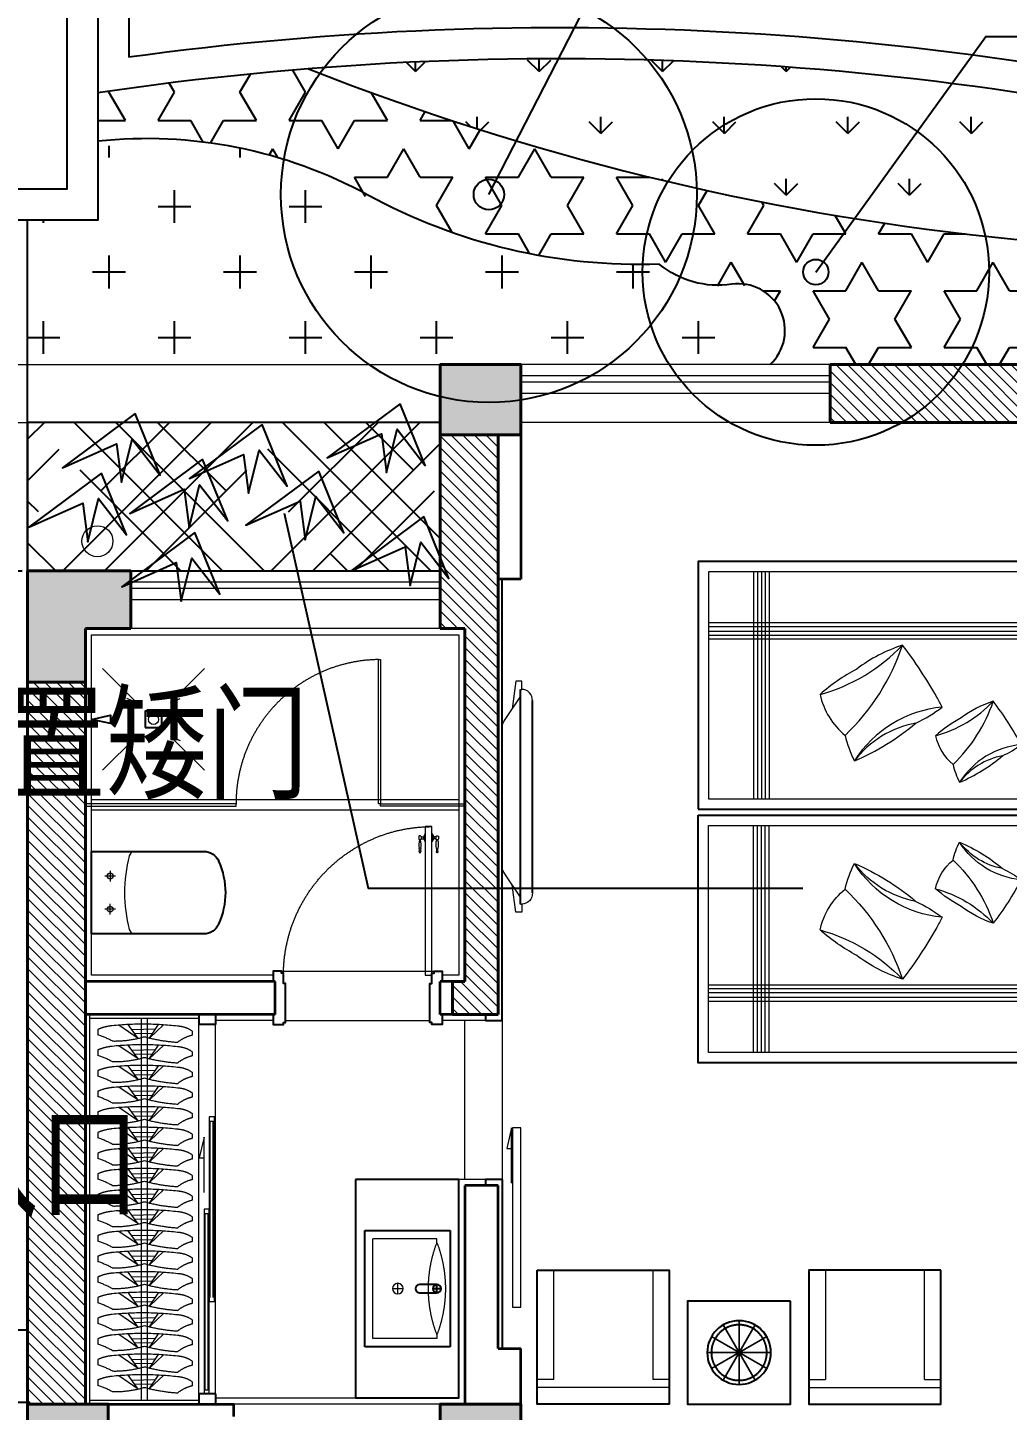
# Model space of a CAD drawing. Extents: x 141531 to 670160, y -200720 to 55914.
# Drawn here: x 506098 to 510847, y -169031 to -162328 of the extents above; entities that cross this region are included whole.
import ezdxf

# ---------------------------------------------------------------- set-up
doc = ezdxf.new("R2010")
doc.units = 0
doc.header["$LTSCALE"] = 1000
doc.header["$MEASUREMENT"] = 0
doc.linetypes.add('ACAD_ISO03W100', pattern=[30, 12, -18])
doc.linetypes.add('building$0$c2$0$HIDDEN', pattern=[0.375, 0.25, -0.125])
for name, color, linetype, lineweight in [('01.0墙体线', 7, 'CONTINUOUS', 40), ('01.1新加墙体线', 1, 'CONTINUOUS', 35), ('01.2墙体填充', 251, 'CONTINUOUS', 5), ('02.1家具粗', 4, 'CONTINUOUS', 25), ('02.3家具细', 9, 'CONTINUOUS', 5), ('03.1电器粗', 4, 'CONTINUOUS', 13), ('04.2物件细', 9, 'CONTINUOUS', 5), ('07.2地面细', 8, 'ACAD_ISO03W100', 5), ('08.1窗外线', 2, 'CONTINUOUS', 18), ('08.2窗内线', 3, 'CONTINUOUS', 5), ('09.0门用线', 5, 'CONTINUOUS', 15), ('13.1柱填充', 8, 'CONTINUOUS', 0), ('16.0分割线', 6, 'ACAD_ISO03W100', 13)]:
    doc.layers.add(name, color=color, linetype=linetype, lineweight=lineweight)
for name, color, linetype in [('乔木标注', 10, 'CONTINUOUS'), ('乔木配置', 3, 'CONTINUOUS'), ('填充', 3, 'CONTINUOUS'), ('文字22', 3, 'CONTINUOUS'), ('植物', 3, 'CONTINUOUS'), ('灌木', 86, 'CONTINUOUS'), ('灌木填充', 56, 'CONTINUOUS'), ('设计', 4, 'CONTINUOUS')]:
    doc.layers.add(name, color=color, linetype=linetype)
doc.styles.add('DIM_FONT', font='txt', dxfattribs={"width": 0.8})
doc.linetypes.add('ZIGZAG', pattern='A,0.0001,-0.2,[131,ltypeshp.shx,S=0.2,R=0,X=-0.2,Y=0],-0.4,[131,ltypeshp.shx,S=0.2,R=180,X=0.2,Y=0],-0.2', length=0.8001)

# ---------------------------------------------------------------- blocks, each defined once
blk = doc.blocks.new('A$C640D6079')
at = {"layer": '02.1家具粗'}
blk.add_line((-924.6057961490005, -429.4674916242075), (275.3942038512323, -429.4674916240911), dxfattribs=at)
blk.add_lwpolyline([(-924.6057961490005, 1620.53250837556), (-924.6057961490005, -529.4674916242075), (275.3942038512323, -529.4674916242075), (275.3942038512323, 1620.53250837556)], close=True, dxfattribs=at)
at = {"layer": '02.3家具细', "linetype": 'ACAD_ISO03W100'}
for p, q in [((225.3942038512323, 1570.53250837556), (-874.6057961490005, 1570.53250837556)), ((-874.6057961490005, 1570.53250837556), (-874.6057961490005, -429.4674916242075)), ((225.3942038512323, -429.4674916242075), (225.3942038512323, 1570.53250837556))]:
    blk.add_line(p, q, dxfattribs=at)
at = {"layer": '02.3家具细'}
for p, q in [((-101.3242600198137, -429.4674916242075), (-101.3242600200465, 1570.532508375676)), ((-82.48253685282543, -429.4674916242075), (-82.48253685282543, 1570.532508375676)), ((-63.64098943164572, -429.4674916242075), (-63.64098943164572, 1570.532508375676)), ((-41.03109737718478, -429.4674916242075), (-41.03109737718478, 1570.532508375676)), ((-21.8333129179664, -429.4674916242075), (-21.8333129179664, 1570.532508375676)), ((225.3942038511159, 1351.603208683053), (-874.6057961490005, 1351.603208683053)), ((225.3942038511159, 1332.761485515948), (-874.6057961490005, 1332.761485515832)), ((225.3942038511159, 1313.919938094885), (-874.6057961490005, 1313.919938094768)), ((225.3942038511159, 1295.078214927664), (-874.6057961490005, 1295.078214927547)), ((225.3942038511159, 1276.2366675066), (-874.6057961490005, 1276.236667506484)), ((225.3942038512323, -136.1633224782126), (-874.6057961490005, -136.1633224780962)), ((225.3942038512323, -155.0050456454337), (-874.6057961490005, -155.0050456453173)), ((225.3942038512323, -173.8465930662642), (-874.6057961490005, -173.8465930663806)), ((225.3942038512323, -196.4564851210744), (-874.6057961490005, -196.4564851210744)), ((225.3942038512323, -215.6542695801763), (-874.6057961490005, -215.6542695801763))]:
    blk.add_line(p, q, dxfattribs=at)
for centre, radius, start, end in [((-291.2731249034405, 680.3060955028923), 357.5412638158377, 102.4781891048121, 140.4625378286641), ((470.2059172359295, 1259.419522573793), 869.7011065324164, 195.3360113015705, 226.4192719498932), ((-1113.5000505473, 380.5134452698694), 987.9482404763768, 28.49711409587284, 41.05656811473768), ((-441.8463166584261, 374.4075769084448), 547.9890230446334, 103.2034268706423, 117.0362291246756), ((214.5539286764106, 1652.9814775431), 1079.80361287772, 223.6305737237737, 251.428796513346), ((381.1133498013951, 1318.98780323597), 1165.187428752571, 203.0641636428943, 220.3208601744976), ((-986.7039243169129, 474.4535676530504), 487.9216160464532, 10.69864615062355, 52.68637765976446), ((-993.220742496429, 384.540200300602), 565.5374270383084, 5.339118303915758, 57.68949065662905), ((-876.6671340416651, 381.4894658077683), 787.3704550455742, 18.35265568014655, 36.6851188665579), ((-1459.338598564616, 2378.95305305798), 2197.681049765221, 299.3793024067348, 307.2418249559493), ((156.5921883638948, 878.2554035336652), 734.038826198371, 205.2590095260641, 216.935143754358), ((-514.7837494958658, 225.4305697777017), 250.2788846710864, 102.4781891048121, 140.4625378286641), ((-1090.342597446637, 15.57571461456246), 691.5637683334637, 28.49711409587284, 41.05656811473768), ((18.25158000178635, 630.8099687272625), 608.7907745726914, 195.3360113015705, 226.4192719498932), ((-1459.338598567061, 2378.953053061006), 2197.681049768976, 297.9248169168101, 299.3793024067348), ((-620.1849837242626, 11.30160676149535), 383.5923161312434, 103.2034268706423, 117.0362291246756), ((-1006.147081810748, 18.39444313602871), 395.8761989268158, 5.339118303915758, 57.68949065662905), ((-1001.585309085203, 81.33380028276588), 341.5451312325172, 10.69864615062355, 52.68637765976446), ((-44.11321720224805, 672.5077651907632), 815.6312001267997, 203.0641636428943, 220.3208601744976), ((-160.7048119897954, 906.3033372057544), 755.8625290144039, 223.6305737237737, 251.428796513346), ((-924.5595558925997, 16.25892899101018), 551.1593185319019, 18.35265568014655, 36.6851188665579), ((-201.2780302087776, 363.9950853992195), 513.8271783388597, 205.2590095260641, 216.935143754358), ((-1332.429581058677, 1414.483440066077), 1538.376734835655, 297.9248169168101, 307.2418249559493)]:
    blk.add_arc(centre, radius, start, end, dxfattribs=at)
blk = doc.blocks.new('A$C7C2C08D2')
at = {"layer": '02.1家具粗'}
blk.add_lwpolyline([(-6.799053645110689, 77.80046629390563), (-86.79905364511069, 77.80046629390563), (-86.79905364511069, -2.199533706094371), (-6.799053645110689, -2.199533706094371)], close=True, dxfattribs=at)
at = {"layer": '02.3家具细'}
blk.add_circle((-46.79905364511069, 37.80046629390563), 24.61791663241456, dxfattribs=at)
blk = doc.blocks.new('A$C5AC761AA')
at = {"layer": '02.1家具粗'}
blk.add_lwpolyline([(291.4652144580614, -126.8106609233364), (383.6915382315638, -147.4600446191471), (291.465214457945, -168.1094283149869)], close=True, dxfattribs=at)
at = {"layer": '02.3家具细', "linetype": 'ACAD_ISO03W100'}
for p, q in [((1.490350793697871, -65.25890227501804), (-162.9120240824996, 99.14338241329824)), ((165.8927256694296, -65.25890227501804), (330.2951005456271, 99.14338241329824)), ((1.490350793697871, -65.25890227501804), (-45.64725330017973, -45.90886587895511)), ((165.8927256694296, -65.25890227501804), (213.0303297633072, -45.90886587895511)), ((1.490350793697871, -229.6611869632761), (-162.9120240824996, -394.0634716515924)), ((1.490350793697871, -229.6611869632761), (-45.64725330017973, -249.0112233593391)), ((165.8927256694296, -229.6611869632761), (213.0303297633072, -249.0112233593391)), ((165.8927256694296, -229.6611869632761), (330.2951005456271, -394.0634716515924))]:
    blk.add_line(p, q, dxfattribs=at)
at = {"layer": '02.1家具粗'}
blk.add_blockref('A$C7C2C08D2', (130.4905918766744, -185.2605109130527), dxfattribs=at)
blk = doc.blocks.new('A$C3DA07B82')
at = {"layer": '02.1家具粗'}
for p, q in [((-377.2529642271693, 390.0784697899653), (-377.2529642270529, -153.4719927318802)), ((23.14703576749889, -153.4719927318802), (23.14703576749889, 390.0784697901108)), ((-377.2529642270529, -153.4719927318802), (23.14703576749889, -153.4719927318802))]:
    blk.add_line(p, q, dxfattribs=at)
for centre, start, end in [((-297.2529642271693, 390.0784697900817), 114.0939126352446, 180), ((-56.8529642324429, 390.0784697901981), 0, 65.9060873647554)]:
    blk.add_arc(centre, 80, start, end, dxfattribs=at)
at = {"layer": '02.1家具粗', "extrusion": (0, 0, -1)}
blk.add_ellipse((-177.0529642296024, -272.2255020806624), major_axis=(-1.295786932656731e-13, 768.7535093487824), ratio=0.6817962872354241, start_param=-0.2959418136429675, end_param=0.2959418136421607, dxfattribs=at)
at = {"layer": '02.3家具细'}
for p, q in [((-283.2029642282869, -63.25825583795086), (-231.9029642289388, -63.25825583795086)), ((-257.5529642286128, -37.60825583894621), (-257.5529642286128, -88.9082558369555)), ((-70.9029642312089, -63.25825583795086), (-122.202964230557, -63.25825583795086)), ((-96.55296423088294, -37.60825583894621), (-96.55296423088294, -88.9082558369555))]:
    blk.add_line(p, q, dxfattribs=at)
at = {"layer": '02.3家具细', "extrusion": (0, 0, -1)}
for centre, major_axis, ratio, start_param, end_param in [((-348.7529642272857, 56.54264669067925), (20.15254326329687, 20.15254326329689), 0.9999999999988338, 2.593715660900609, 3.926990816987825), ((-177.052964229777, 751.6917389295995), (-7.383320673972417e-13, 745.75350932352), 0.9727380608943749, 2.893109844773583, 3.390075462406005), ((-5.352964231977239, 56.54264669067925), (20.15254326336661, 20.15254326336661), 0.9999999999961006, 0.7853981633993978, 2.118673319480501), ((-257.5529642286128, -63.25825583795086), (10.07627163166589, 10.07627163166589), 0.9999999999970559, 2.356194490190873, 8.63937979737046), ((-96.55296423088294, -63.25825583795086), (10.07627163166589, 10.07627163166589), 0.9999999999970559, 2.356194490190873, 8.63937979737046)]:
    blk.add_ellipse(centre, major_axis=major_axis, ratio=ratio, start_param=start_param, end_param=end_param, dxfattribs=at)
blk = doc.blocks.new('A$C2F9C1AAB')
at = {"layer": '02.3家具细'}
for p, q in [((-13.21512048551813, 8.846074629604118), (-13.21512048551813, -13.97550789194065)), ((87.13359448802657, -13.97550789194065), (-13.21512048551813, 8.846074629604118)), ((87.13359448802657, -13.97550789194065), (-13.21512048551813, 8.846074629604118)), ((-13.21512048551813, 8.846074629604118), (-13.21512048551813, -13.97550789194065)), ((-181.8531463947147, -13.97550789194065), (87.13359448802657, -13.97550789194065)), ((-181.8531463947147, -13.97550789194065), (87.13359448802657, -13.97550789194065))]:
    blk.add_line(p, q, dxfattribs=at)
blk = doc.blocks.new('A$C07050DDF')
at = {"layer": '09.0门用线'}
blk.add_lwpolyline([(-918.4622897777008, -15.96784300130093), (-48.46228968829382, -15.96784300130093), (-48.46228968829382, 24.03215699869907), (-918.4622897777008, 24.03215699869907)], close=True, dxfattribs=at)
at = {"layer": '02.1家具粗'}
blk.add_blockref('A$C2F9C1AAB', (-135.5958841763204, 43.00766489063972), dxfattribs=at)
blk = doc.blocks.new('A$C1A9F5A17')
at = {"layer": '02.1家具粗', "ltscale": 3}
for p, q in [((-751.4554369039834, 5.892035148222931), (414.3380768210627, 5.892035148222931)), ((-819.0241473589558, -65.70872507947206), (481.9067872761516, -65.70872507948661)), ((-591.8526594169671, -177.9329536250443), (254.7816007022047, -177.9329536250443))]:
    blk.add_line(p, q, dxfattribs=at)
at = {"layer": '03.1电器粗'}
for p, q in [((-819.082512317691, -59.17679306901118), (-868.5586800414603, -59.19453937462822)), ((-868.5586800414603, -59.19453937462822), (-868.4373352128314, -94.31202532681345)), ((-819.0241473589558, -65.70872507947206), (-819.082512317691, -59.17679306901118)), ((-777.6539697912522, -65.6938862621464), (-635.7608492854051, -160.7177118917025)), ((440.5366097084479, -65.6938862621464), (298.6434892026009, -160.7177118917025)), ((481.9067872761516, -65.70872507947206), (481.9651522347704, -59.17679306901118)), ((481.9651522347704, -59.17679306901118), (531.4413199585397, -59.19453937462822)), ((531.4413199585397, -59.19453937462822), (531.3199751299107, -94.31202532681345)), ((-868.4373352128314, -94.31202532681345), (-701.7879471640335, -116.5002937865647)), ((531.3199751299107, -94.31202532681345), (364.6705870812293, -116.5002937865647))]:
    blk.add_line(p, q, dxfattribs=at)
for centre, major_axis, ratio, start_param, end_param in [((-753.6227221103618, -59.53283608485071), (0.0654714682470354, 65.46072574083888), 0.9999999999516997, -0.03211404689651176, 1.566357433957025), ((-591.8758100988343, -113.3895475259633), (45.63908306827093, 45.63908306827092), 0.9999999999993107, 3.179322840131562, 3.927349500891554)]:
    blk.add_ellipse(centre, major_axis=major_axis, ratio=ratio, start_param=start_param, end_param=end_param, dxfattribs=at)
at = {"layer": '03.1电器粗', "extrusion": (0, 0, -0.9999999999999998)}
blk.add_ellipse((416.5053620275576, -59.53283608485071), major_axis=(0.3158340065910812, 65.45999656210986), ratio=0.999999999951617, start_param=-0.03793901318323112, end_param=1.560532467672648, dxfattribs=at)
at = {"layer": '03.1电器粗', "extrusion": (0, 0, -1)}
blk.add_ellipse((254.7584500160301, -113.3895475259633), major_axis=(45.63908306846111, 45.63908306846112), ratio=0.9999999999960469, start_param=1.608526513336644, end_param=2.356553174094336, dxfattribs=at)
blk = doc.blocks.new('A$C11647F0E')
at = {"layer": '02.1家具粗'}
blk.add_lwpolyline([(-551.6214915632736, -237.0491863914067), (88.3785084367264, -237.0491863914067), (88.3785084367264, 412.9508136085933), (-551.6214915632736, 412.9508136085933)], close=True, dxfattribs=at)
at = {"layer": '02.3家具细', "linetype": 'ACAD_ISO03W100'}
for p, q in [((88.3785084367264, 332.9508136085933), (-551.6214915632736, 332.9508136085933)), ((-471.6214915631572, 292.9508136085933), (-551.6214915632736, 292.9508136085933)), ((-471.6214915632736, 292.9508136085642), (-471.6214915632736, -237.0491863914067)), ((88.3785084367264, 292.9508136085933), (8.378508436609991, 292.9508136085933)), ((8.378508436726406, -237.0491863914067), (8.378508436726406, 292.9508136085642))]:
    blk.add_line(p, q, dxfattribs=at)
blk = doc.blocks.new('A$C1C25178D')
at = {"layer": '02.1家具粗'}
blk.add_circle((10.37009864056017, 1.783064276067307), 193.1883792626031, dxfattribs=at)
at = {"layer": '02.1家具粗', "linetype": 'ACAD_ISO03W100'}
blk.add_circle((10.37009864056017, 1.783064276067307), 168.1883792626031, dxfattribs=at)
at = {"layer": '02.3家具细'}
for p, q in [((-86.22409099072684, 169.0891084334289), (106.9642882718472, -165.5229798812943)), ((-86.22409099072684, -165.5229798812943), (106.9642882718472, 169.0891084334289)), ((106.9642882718472, -165.5229798813234), (-86.22409099072684, 169.0891084333998)), ((106.9642882718472, 169.089108433458), (-86.22409099084325, -165.5229798812652)), ((10.37009864056017, 194.9714435386704), (10.37009864056017, -191.4053149865358)), ((10.37009864056017, -191.4053149865649), (10.37009864056017, 194.9714435386413)), ((-156.9359455168014, 98.37725390744163), (177.6761427979218, -94.8111253552488)), ((-156.9359455168014, -94.8111253552197), (177.6761427979218, 98.37725390735432)), ((177.6761427979218, -94.8111253552488), (-156.9359455168014, 98.37725390732521)), ((177.6761427979218, 98.37725390738342), (-156.9359455168014, -94.8111253552488)), ((-182.8182806220138, 1.783064276067307), (203.5584779031342, 1.783064276067307)), ((203.5584779031342, 1.783064276096411), (-182.8182806220138, 1.783064276096411))]:
    blk.add_line(p, q, dxfattribs=at)
blk = doc.blocks.new('A$C58402E7F')
at = {"layer": '04.2物件细', "linetype": 'ACAD_ISO03W100'}
for p, q in [((-47.69104928092565, 348.4474437850004), (-74.0287620164454, 348.4474437848839)), ((-91.37070820236113, 153.5980456442048), (-27.27694170246832, 247.6753908830869)), ((-91.37070820236113, 153.5980456442048), (-24.18505350884516, 201.2727129305422)), ((-68.0295382902259, 84.39539516423247), (-69.95090162334964, 168.7974532656081)), ((-46.95307182497345, 70.38385803901474), (-49.52337632642593, 183.292742125428)), ((-89.61715915345121, 98.746745361801), (-24.43884007446468, 55.41650122203282)), ((-89.61715915345121, 98.746745361801), (-25.24200100381859, 29.95865217232495)), ((-55.84051870077383, -108.1764475385717), (-76.62138191005215, -108.1764475386881))]:
    blk.add_line(p, q, dxfattribs=at)
for centre, radius, start, end in [((-480.7227512971731, 483.7780768461525), 428.6191563191067, 331.5168650552015, 341.5947298091777), ((-261.6272385611665, 256.9436134289135), 232.6835706557706, 5.634896921938461, 23.15714780699563), ((402.0401336995419, 266.6020345728321), 506.1858951217223, 178.5546736265604, 196.4901885269179), ((-1490.394352299278, 130.8955578677997), 1467.89735738373, 359.6098676056391, 5.82176556394687), ((655.4123396918876, -82.25425087081385), 766.7009291679916, 164.4780577230609, 176.7352891250202), ((-1490.39435229823, 130.8955578676832), 1467.897357382757, 353.3979696526954, 359.6098676056391), ((-245.570002853754, -146.5059440407786), 173.2419891973785, 12.78236254371513, 38.52915103107106), ((-168.5738085446646, -31.20220917079132), 136.5057800614441, 325.6747566504483, 357.1993408758925)]:
    blk.add_arc(centre, radius, start, end, dxfattribs=at)
blk = doc.blocks.new('A$C461F1419')
at = {"layer": '02.1家具粗'}
for p, q in [((-472.6630492270924, -100.9096386104648), (-472.6630492270924, 358.3111613864021)), ((-472.6630492270924, 358.3111613864021), (154.6009507686831, 358.3111613864021)), ((154.6009507686831, 358.3111613864021), (154.6009507686831, -100.9096386104648)), ((154.6009507686831, -100.9096386104648), (-472.6630492270924, -100.9096386104648))]:
    blk.add_line(p, q, dxfattribs=at)
at = {"layer": '02.1家具粗', "ltscale": 3}
for p, q in [((-181.2466492290841, 64.63571984045848), (-181.2466492292006, -29.13975580976694)), ((-136.8154492294416, -29.13975580976694), (-136.8154492294416, 64.63571984044393)), ((-181.2466492292006, -29.13975580976694), (-136.8154492294416, -29.13975580976694)), ((-159.0310492292047, -6.92415580994566), (-159.0310492292047, -51.35535580964643))]:
    blk.add_line(p, q, dxfattribs=at)
at = {"layer": '02.1家具粗'}
blk.add_arc((-159.0310492293211, 64.63571984044393), 22.21559999987949, 0, 180, dxfattribs=at)
at = {"layer": '02.1家具粗', "ltscale": 3, "extrusion": (0, 0, -1)}
blk.add_ellipse((-159.0310492292047, -29.13975580976694), major_axis=(-15.70880140805844, 15.70880140805844), ratio=0.9999999999979896, start_param=3.926990816988246, end_param=10.21017612416783, dxfattribs=at)
at = {"layer": '02.3家具细', "linetype": 'ACAD_ISO03W100'}
for p, q in [((-427.6318987091072, -29.13975580976694), (-427.6318987091072, 316.1171104687091)), ((-427.6318987091072, 316.1171104687091), (109.5698002506979, 316.1171104687091)), ((109.5698002506979, -29.13975580976694), (109.5698002506979, 316.1171104687091)), ((-406.723098709248, -29.13975580976694), (-427.6318987091072, -29.13975580976694)), ((88.6610002508387, -29.13975580976694), (109.5698002506979, -29.13975580976694))]:
    blk.add_line(p, q, dxfattribs=at)
at = {"layer": '02.3家具细'}
for p, q in [((-187.7806492289528, 181.7007613879687), (-130.2814492294565, 181.7007613879687)), ((-159.0310492292047, 210.450361387775), (-159.0310492292047, 152.9511613881623))]:
    blk.add_line(p, q, dxfattribs=at)
at = {"layer": '02.3家具细', "extrusion": (0, 0, -1)}
blk.add_ellipse((-159.0310492292047, 181.7007613879687), major_axis=(20.32903711626816, 20.32903711626816), ratio=0.9999999999995763, start_param=2.356194490192133, end_param=8.639379797371719, dxfattribs=at)
at = {"layer": '02.3家具细', "linetype": 'ACAD_ISO03W100', "extrusion": (0, 0, -0.9999999999999998)}
for centre, major_axis, ratio, start_param, end_param in [((-159.0310492292047, -678.5355170115654), (-491.4601743999607, 491.4601743999607), 0.9999999999999102, 0.4210115616270435, 1.149784765167764), ((-159.0310492292047, 620.2560053920315), (491.4601743999607, 491.4601743999607), 0.9999999999999104, 1.99180788842203, 2.72058109196275)]:
    blk.add_ellipse(centre, major_axis=major_axis, ratio=ratio, start_param=start_param, end_param=end_param, dxfattribs=at)
blk = doc.blocks.new('A$C501F2513')
at = {"layer": '02.3家具细', "ltscale": 1.4}
for p, q in [((-3.833022503647953, 6.037149595373194), (-3.833022503647953, -7.822850404612836)), ((6.06697749637533, 10.98714959537028), (1.116977496305481, 10.98714959537028)), ((11.01697749632876, 6.037149595373194), (11.01697749632876, -7.822850404612836)), ((11.01697749632876, 4.882149595374358), (23.39197749632876, 4.882149595374358)), ((23.39197749632876, 4.882149595374358), (23.39197749632876, -6.667850404614001)), ((25.8669774964219, 6.532149595397641), (25.04197749635205, 6.532149595397641)), ((29.9919774964219, 15.60714959540928), (25.8669774964219, 6.532149595397641)), ((25.8669774964219, 6.532149595397641), (25.8669774964219, -8.317850404637284)), ((32.46697749639861, 23.85714959540928), (29.9919774964219, 15.60714959540928)), ((29.9919774964219, 15.60714959540928), (29.9919774964219, -17.39285040459072)), ((32.46697749639861, 23.85714959540928), (32.46697749639861, -25.64285040459072)), ((34.1169774964219, 23.85714959540928), (32.46697749639861, 23.85714959540928)), ((34.1169774964219, 23.85714959540928), (34.1169774964219, -25.64285040459072)), ((6.06697749637533, -12.77285040460993), (1.116977496305481, -12.77285040460993)), ((11.01697749632876, -6.667850404614001), (23.39197749632876, -6.667850404614001)), ((25.8669774964219, -8.317850404637284), (25.04197749635205, -8.317850404637284)), ((25.8669774964219, -8.317850404637284), (29.9919774964219, -17.39285040459072)), ((29.9919774964219, -17.39285040459072), (32.46697749639861, -25.64285040459072)), ((32.46697749639861, -25.64285040459072), (34.1169774964219, -25.64285040459072))]:
    blk.add_line(p, q, dxfattribs=at)
for centre, radius, start, end in [((1.116977496305481, 6.037149595373194), 4.95, 90, 180), ((6.06697749637533, 6.037149595373194), 4.95, 0, 90), ((25.04197749635205, 4.882149595374358), 1.65, 90, 180), ((1.116977496305481, -7.822850404612836), 4.95, 180, 270), ((92.42430293106008, -41.41462192455947), 95.69419394001612, 162.5841223383593, 193.2636705393695), ((10.73796826601028, -81.45693154119363), 11.47800403445079, 176.385579439761, 216.2314630481624), ((-55.37558677000925, -72.05166548432317), 55.34356482794254, 350.9748091379519, 9.025190862048088), ((-3.554013273213059, -81.45693154119363), 11.47800403445079, 323.7685369518376, 3.614420560239009), ((6.06697749637533, -7.822850404612836), 4.95, 270, 0), ((-85.24034793768078, -41.41462192463223), 95.69419393947413, 346.7363294606305, 17.4158776616407), ((62.55954176280648, -72.05166548432317), 55.34356482794254, 170.9748091379519, 189.0251908620481), ((25.04197749635205, -6.667850404614001), 1.65, 180, 270), ((3.591977496515028, -87.31828565352771), 2.305292850564911, 203.5941302076808, 336.4058697923192)]:
    blk.add_arc(centre, radius, start, end, dxfattribs=at)
blk = doc.blocks.new('A$C70F96B81')
at = {"layer": '09.0门用线'}
blk.add_lwpolyline([(-144.3835963477613, -669.4229137885704), (-144.3835963477613, 200.577086211415), (-104.3835963477613, 200.577086211415), (-104.3835963477613, -669.4229137885704)], close=True, dxfattribs=at)
at = {"layer": '09.0门用线', "linetype": 'ACAD_ISO03W100'}
blk.add_arc((-144.3835963477613, -669.422913788585), 870, 0, 90, dxfattribs=at)
at = {"layer": '09.0门用线', "extrusion": (0, 0, -1), "xscale": -0.9934640523279086, "yscale": 0.9934640522988047, "zscale": -0.9934640522809731}
blk.add_blockref('A$C501F2513', (178.2775870630285, 136.1699833400053), dxfattribs=at)
at = {"layer": '09.0门用线', "xscale": -0.9934640523279086, "yscale": 0.9934640522988047, "zscale": 0.9934640522809731}
blk.add_blockref('A$C501F2513', (-70.4896056309808, 136.1699833400053), dxfattribs=at)
blk = doc.blocks.new('sssss')
at = {"layer": '01.2墙体填充'}
h = blk.add_hatch(dxfattribs=at)
h.set_pattern_fill('ANSI31,_O', color=256, scale=400, angle=90)
h.set_pattern_definition([(135, (127373.1717902033, -602921.3055193122), (-28.2842712474619, -28.2842712474619), [])])
h.paths.add_polyline_path([(-8257.153109619045, 4419.961393844249), (-7977.153109619045, 4419.961393844249), (-7977.153109619044, 7919.961393816427), (-8257.153109619043, 7919.961393790931)])
h.paths.add_polyline_path([(-6257.153109619046, 8179.961393816542), (-6137.153109619047, 8179.961393816543), (-6137.153109619046, 6469.961393821315), (-6197.153109619045, 6469.961393821315), (-6197.153109619045, 6309.961393821316), (-5977.153109619045, 6309.961393821314), (-5977.153109619045, 8179.961393816542), (-5977.153109619045, 9119.961393844482), (-6257.153109619044, 9119.961393844482)])
h.paths.add_polyline_path([(-4367.153110175394, 9459.961393816542), (-4367.153110175394, 9179.961393816544), (-3077.153109708103, 9179.961393885693), (-3077.153109644307, 9459.961393760661)])
at = {"layer": '13.1柱填充'}
for points in [[(-6257.153109619046, 9459.961393816544), (-6257.153109619047, 9119.961393844484), (-5867.153109619511, 9119.961393844482), (-5867.153109619511, 9459.961393816544)], [(-7867.153109619511, 4079.961393816542), (-7867.15310961951, 4419.961393844249), (-8257.153109619045, 4419.961393844249), (-8257.153109619045, 4079.961393816543)], [(-6257.15310961951, 4079.961393844249), (-5867.15310965199, 4079.961393844249), (-5867.15310965199, 4419.961393816542), (-6257.153109619509, 4419.961393816542)]]:
    blk.add_hatch(color=256, dxfattribs=at).paths.add_polyline_path(points)
h = blk.add_hatch(color=256, dxfattribs=at)
h.paths.add_polyline_path([(-8257.153109619045, 8319.961393844249), (-8257.153109619045, 7919.961393791047), (-8117.153109619045, 7919.96139380362), (-8117.153109619045, 8319.961393844249)])
h.paths.add_polyline_path([(-8257.153109619045, 8459.961393789301), (-8257.153109619045, 8319.961393844249), (-8117.153109619045, 8319.961393844249), (-8117.153109619045, 8459.9613937971)])
h.paths.add_polyline_path([(-8117.153109619045, 8319.961393844249), (-8117.153109619045, 7919.961393803736), (-7977.153109619045, 7919.961393816426), (-7977.153109619045, 8179.961393816659), (-7757.153109619045, 8179.961393844249), (-7757.153109619045, 8319.961393844365)])
h.paths.add_polyline_path([(-8117.153109619045, 8459.9613937971), (-8117.153109618928, 8319.961393844249), (-7757.153109619045, 8319.961393844249), (-7757.153109619045, 8459.961393817124)])
at = {"layer": '01.0墙体线'}
for p, q in [((-6257.153109619045, 9459.961393816542), (-5977.153109619045, 9459.961393816542)), ((-4367.153110175394, 9459.961393816542), (-3077.153109644307, 9459.961393760663)), ((-4367.153110175394, 9179.961393816542), (-4367.153110175394, 9459.961393816542)), ((-6257.153109619045, 8179.961393816542), (-6257.153109619045, 9119.961393844482)), ((-5977.153109619045, 8179.961393816542), (-5977.153109619045, 9119.961393844482)), ((-4367.153110175394, 9179.961393816542), (-3077.153109708102, 9179.961393885693)), ((-8257.153109619045, 8459.961393789301), (-7757.153109619045, 8459.96139381724)), ((-7997.153109619045, 8459.961393816542), (-8257.153109619045, 8459.961393816542)), ((-8257.153109619045, 8459.961393816542), (-8257.153109619045, 4419.961393844249)), ((-7757.153109619045, 8179.961393844249), (-7757.153109619045, 8459.96139381724)), ((-7977.153109619045, 8179.961393816542), (-7757.153109619045, 8179.961393844249)), ((-7977.153109619045, 8179.961393816542), (-7977.153109619045, 4419.961393844249)), ((-6257.153109619045, 8179.961393816542), (-6137.153109618928, 8179.961393816542)), ((-6137.153109619045, 8179.961393816542), (-6257.153109619045, 8179.961393816542)), ((-6257.153109619045, 8179.961393816542), (-6257.153109619045, 8179.961393816542)), ((-6137.153109619045, 6469.961393821315), (-6137.153109619045, 8179.961393816542)), ((-5977.153109619045, 6309.961393821315), (-5977.153109619045, 8179.961393816542)), ((-8257.153109619045, 7919.961393790931), (-7977.153109619045, 7919.961393816426)), ((-6197.153109619045, 6309.961393821315), (-6197.153109619045, 6469.961393821315)), ((-6137.153109619045, 6469.961393821315), (-6197.153109619045, 6469.961393821315)), ((-5977.153109619045, 6309.961393821315), (-6197.153109619045, 6309.961393821315))]:
    blk.add_line(p, q, dxfattribs=at)
at = {"layer": '01.0墙体线', "ltscale": 0.1}
for points in [[(-6257.153109619045, 9119.961393844482), (-6257.153109619045, 9459.961393816542), (-5867.15310961951, 9459.961393816542), (-5867.15310961951, 9119.961393844482)], [(-7867.15310961951, 4079.961393816542), (-7867.15310961951, 4419.961393844249), (-8257.153109619045, 4419.961393844249), (-8257.153109619045, 4079.961393816542)], [(-6257.15310961951, 4079.961393844249), (-6257.15310961951, 4419.961393816542), (-5867.15310965199, 4419.961393816542), (-5867.15310965199, 4079.961393844249)]]:
    blk.add_lwpolyline(points, close=True, dxfattribs=at)
at = {"layer": '01.1新加墙体线'}
for p, q in [((-5867.15310961951, 9119.961393844482), (-5867.15310961951, 8419.961393812002)), ((-5867.15310961951, 8419.961393812002), (-5977.153109619045, 8419.961393812002)), ((-7057.153109619045, 6469.961393821432), (-7977.153109619045, 6469.961393821315)), ((-7057.153109619045, 6309.961393821315), (-7057.153109619045, 6469.961393821432)), ((-6197.153109619045, 6469.961393821315), (-6257.153109619045, 6469.961393821315)), ((-6257.153109619045, 6309.961393821315), (-6257.153109619045, 6469.961393821315)), ((-7057.153109619045, 6309.961393821199), (-7977.153109619045, 6309.961393821315)), ((-6197.153109619045, 6309.961393821315), (-6257.153109619045, 6309.961393821199)), ((-5977.15310965199, 5479.961393821315), (-6137.153109619045, 5479.961393821315)), ((-6137.153109619045, 5479.961393821432), (-6137.153109619045, 4419.961393816542)), ((-5977.15310965199, 4689.961393821315), (-5977.15310965199, 5479.961393821315)), ((-5977.15310965199, 4689.961393821315), (-5867.15310965199, 4689.961393821315)), ((-5867.15310965199, 4419.961393816542), (-5867.15310965199, 4689.961393821315)), ((-7867.15310961951, 4419.961393844249), (-7257.153109617997, 4419.961393833655)), ((-7257.153109619045, 4359.961393816542), (-7257.153109617997, 4419.961393833772))]:
    blk.add_line(p, q, dxfattribs=at)
at = {"layer": '02.1家具粗'}
for p, q in [((-5957.153109619045, 6279.961393821315), (-5957.153109619045, 8419.961393812002)), ((-7057.153109619045, 6309.961393821199), (-7057.153109619045, 6469.967609265266)), ((-7427.153109619045, 6309.961393821199), (-7427.153109619045, 6259.961393821315)), ((-7347.153109619045, 6309.961393821199), (-7347.153109619045, 6259.961393821315)), ((-7067.153109619045, 6309.961393821199), (-7057.153109619045, 6309.961393821199)), ((-6037.153109619045, 6309.961393821315), (-6037.153109619045, 6279.961393821432)), ((-7347.153109619045, 6259.961393821315), (-7427.153109619045, 6259.961393821315)), ((-6037.153109619045, 6279.961393821432), (-5957.153109619045, 6279.961393821315)), ((-5957.174426640035, 5509.961393817939), (-6037.153109619045, 5509.961393821315)), ((-6037.153109619045, 5509.961393821315), (-6037.153109619045, 5479.961393821315)), ((-5957.174426640035, 5509.961393817939), (-5957.197127883323, 4689.961393821315)), ((-7347.153109617997, 4469.961393836798), (-7427.153109617997, 4469.961393836798)), ((-7427.153109617997, 4469.961393836798), (-7427.153109617997, 4419.961393836798)), ((-7347.153109617997, 4469.961393836798), (-7347.153109617997, 4419.961393836798))]:
    blk.add_line(p, q, dxfattribs=at)
for points in [[(-7067.153109619045, 6309.961393821199), (-7067.153109619045, 6259.961393821199), (-7017.153109619045, 6259.961393821199), (-7017.153109619045, 6269.961393821199), (-7007.153109619045, 6269.961393821199), (-7007.153109619045, 6459.961393821315), (-7017.153109619045, 6459.961393821315), (-7017.153109619045, 6509.961393821199), (-7027.153109618928, 6509.961393821199), (-7027.153109619045, 6519.961393821315), (-7067.153109619045, 6519.961393821315), (-7067.153109619045, 6469.961393821315)], [(-6247.153109619278, 6309.961393821199), (-6247.153109619278, 6259.961393821199), (-6297.153109619278, 6259.961393821199), (-6297.153109619161, 6269.961393821199), (-6307.153109619161, 6269.961393821199), (-6307.153109619278, 6459.961393821315), (-6297.153109619278, 6459.961393821315), (-6297.153109619278, 6509.961393821199), (-6287.153109619278, 6509.961393821199), (-6287.153109619278, 6519.961393821315), (-6247.153109619278, 6519.961393821315), (-6247.153109619278, 6469.961393821315)]]:
    blk.add_lwpolyline(points, dxfattribs=at)
for points in [[(-6667.153109619045, 5509.961393821315), (-6667.153109619045, 4449.961393814912), (-6167.153109619045, 4449.961393814912), (-6167.153109619045, 5509.961393821315)], [(-4558.552229774767, 4919.961393815727), (-5058.552229774767, 4919.961393815727), (-5058.552229774767, 4419.961393815727), (-4558.552229774767, 4419.961393815727)]]:
    blk.add_lwpolyline(points, close=True, dxfattribs=at)
at = {"layer": '02.3家具细', "linetype": 'ACAD_ISO03W100'}
for p, q in [((-7957.153109619045, 6309.961393821432), (-7957.153109619045, 4419.961393844249)), ((-7427.153109619045, 6289.961393821315), (-7957.153109619045, 6289.961393821315)), ((-7707.153109619045, 6289.961393821548), (-7707.15310965071, 4439.961393841571)), ((-7677.153109619045, 6289.961393821082), (-7677.15310965071, 4439.961393841106)), ((-4389.951349897543, 5069.961393815727), (-4389.951349897543, 4539.961393815727)), ((-7957.153109619045, 4439.961393845879), (-7427.153109617997, 4439.961393836798))]:
    blk.add_line(p, q, dxfattribs=at)
at = {"layer": '02.3家具细'}
for p, q in [((-7067.153109619045, 6279.961393821199), (-7347.153109617764, 6279.961393821199)), ((-6037.153109619045, 6279.961393821432), (-6247.153109619278, 6279.961393821432)), ((-7377.153109652456, 5792.461393825273), (-7352.153109652456, 5792.461393825273)), ((-7377.153109652456, 5792.461393825273), (-7352.153109652456, 5792.461393825273)), ((-7372.153109652456, 4937.461393832957), (-7372.153109652456, 5792.461393825273)), ((-7372.153109652456, 4937.461393832957), (-7372.153109652456, 5792.461393825273)), ((-7357.153109652456, 4937.461393832957), (-7357.153109652456, 5792.461393825273)), ((-7357.153109652456, 4937.461393832957), (-7357.153109652456, 5792.461393825273)), ((-7402.153109652456, 5715.211122187582), (-7424.974692174001, 5614.862407214037)), ((-7402.153109652456, 5715.211122187582), (-7424.974692174001, 5614.862407214037)), ((-7402.153109652456, 5446.224381304841), (-7402.153109652456, 5715.211122187582)), ((-7402.153109652456, 5446.224381304841), (-7402.153109652456, 5715.211122187582)), ((-7424.974692174001, 5614.862407214037), (-7402.153109652456, 5614.862407214037)), ((-7424.974692174001, 5614.862407214037), (-7402.153109652456, 5614.862407214037)), ((-6167.153109619045, 5509.961393821315), (-6167.153109619045, 4449.961393814912)), ((-6037.153109619045, 5509.961393821315), (-6167.153109619045, 5509.961393821315)), ((-7402.153109652456, 5344.961393829115), (-7377.153109652456, 5344.961393829115)), ((-7402.153109652456, 5344.961393829115), (-7377.153109652456, 5344.961393829115)), ((-7397.153109652456, 4489.961393836798), (-7397.153109652456, 5344.961393829115)), ((-7397.153109652456, 4489.961393836798), (-7397.153109652456, 5344.961393829115)), ((-7382.153109652456, 4489.961393836798), (-7382.153109652456, 5344.961393829115)), ((-7382.153109652456, 4489.961393836798), (-7382.153109652456, 5344.961393829115)), ((-7402.153109652456, 4489.961393836798), (-7377.153109652456, 4489.961393836798)), ((-7402.153109652456, 4489.961393836798), (-7377.153109652456, 4489.961393836798)), ((-7347.153109617997, 4449.961393835169), (-6167.153109619045, 4449.961393814912))]:
    blk.add_line(p, q, dxfattribs=at)
blk.add_lwpolyline([(-7067.153109619045, 6499.961393821315), (-7947.153109619045, 6499.961393821315), (-7947.153109619045, 8149.961393816542), (-6167.153109618928, 8149.961393816542), (-6167.153109618928, 6499.961393821315), (-6247.153109619278, 6499.961393821315)], dxfattribs=at)
for points in [[(-7352.153109652456, 4917.461393832957), (-7352.153109652456, 5812.461393825273), (-7377.153109652456, 5812.461393825273), (-7377.153109652456, 4917.461393832957)], [(-7352.153109652456, 4917.461393832957), (-7352.153109652456, 5812.461393825273), (-7377.153109652456, 5812.461393825273), (-7377.153109652456, 4917.461393832957)], [(-7377.153109652456, 4469.961393836798), (-7377.153109652456, 5364.961393829115), (-7402.153109652456, 5364.961393829115), (-7402.153109652456, 4469.961393836798)], [(-7377.153109652456, 4469.961393836798), (-7377.153109652456, 5364.961393829115), (-7402.153109652456, 5364.961393829115), (-7402.153109652456, 4469.961393836798)]]:
    blk.add_lwpolyline(points, close=True, dxfattribs=at)
at = {"layer": '03.1电器粗'}
blk.add_circle((-7918.971936309361, 8603.88875705484), 75, dxfattribs=at)
at = {"layer": '08.1窗外线', "linetype": 'ACAD_ISO03W100', "ltscale": 10}
for p, q in [((-9857.153109619045, 9459.961393816542), (-6257.153109619045, 9459.961393816542)), ((-9577.153109618928, 9179.96139381631), (-6257.153109619045, 9179.961393816542))]:
    blk.add_line(p, q, dxfattribs=at)
at = {"layer": '08.1窗外线'}
for p, q in [((-4367.153110175394, 9459.961393816542), (-5867.15310961951, 9459.961393816542)), ((-4367.153110175394, 9319.961393816542), (-5867.15310961951, 9319.961393816542)), ((-4367.153110175394, 9179.961393816542), (-5867.15310961951, 9179.961393816542)), ((-6257.153109619045, 8459.961393816542), (-7757.153109619045, 8459.961393844249)), ((-6257.153109616833, 8319.961393816542), (-7757.153109616833, 8319.961393844249)), ((-6257.153109619045, 8179.961393816542), (-7757.153109619045, 8179.961393844249)), ((-6257.153109650942, 4419.961393833772), (-7257.153109617997, 4419.961393833772))]:
    blk.add_line(p, q, dxfattribs=at)
at = {"layer": '08.2窗内线'}
for p, q in [((-4367.153110175394, 9404.961393816542), (-5867.15310961951, 9404.961393816542)), ((-4367.153110175394, 9374.961393816542), (-5867.15310961951, 9374.961393816542)), ((-6257.15310961986, 8404.961393816542), (-7757.15310961986, 8404.961393844249)), ((-6257.153109615901, 8374.961393816542), (-7757.153109615901, 8374.961393844249))]:
    blk.add_line(p, q, dxfattribs=at)
for points in [[(-7247.153109619045, 7329.961393816659), (-7977.153109619045, 7329.961393816659), (-7977.153109619045, 7319.961393816659), (-7247.153109619045, 7319.961393816659)], [(-6547.153109619045, 7329.961393816659), (-6137.153109619045, 7329.961393816659), (-6137.153109619045, 7319.961393816659), (-6547.153109619045, 7319.961393816659)]]:
    blk.add_lwpolyline(points, close=True, dxfattribs=at)
at = {"layer": '09.0门用线', "linetype": 'ACAD_ISO03W100'}
blk.add_lwpolyline([(-6557.153109619045, 8029.961393816659), (-6547.153109619045, 8029.961393816659), (-6547.153109619045, 7329.961393816659), (-6557.153109619045, 7329.961393816659)], close=True, dxfattribs=at)
blk.add_arc((-6547.028125400306, 7329.909623658314), 700.1249861326636, 90.82862217149994, 179.9957633083592, dxfattribs=at)
at = {"layer": '16.0分割线'}
for p, q in [((-6167.15310966887, 7349.961393780453), (-7947.153109633597, 7349.961393816542)), ((-6167.153109669802, 7299.961393780453), (-7947.153109634528, 7299.961393816542)), ((-7027.153109619045, 6519.961393821548), (-6287.153109619278, 6519.961393821315)), ((-7347.153109617997, 4419.961393835285), (-7347.153109617764, 6309.961393821199)), ((-7427.153109617997, 4469.961393836798), (-7427.153109619045, 6259.961393821315)), ((-7007.153109619045, 6279.961393821199), (-6307.153109619161, 6279.961393821315)), ((-6137.153109619045, 5509.961393821315), (-6137.153109619045, 6279.961393821432)), ((-5957.17442660837, 6279.961393820617), (-5957.174426640035, 5509.961393817939))]:
    blk.add_line(p, q, dxfattribs=at)
at = {"layer": '02.1家具粗'}
for name, p, rotation in [('A$C640D6079', (-3386.62060124008, 8229.567189965892), 90), ('A$C5AC761AA', (-7563.461571387481, 7592.50134919738), 180), ('A$C58402E7F', (-7568.084793386632, 6284.822962581558), 90), ('A$C58402E7F', (-7568.084793386632, 6184.822962581558), 90), ('A$C58402E7F', (-7568.084793386632, 6084.822962581558), 90), ('A$C58402E7F', (-7568.084793386632, 5984.822962581558), 90), ('A$C58402E7F', (-7568.084793386632, 5884.822962581558), 90), ('A$C58402E7F', (-7568.084793386632, 5784.822962581558), 90), ('A$C07050DDF', (-5883.120952653233, 5808.423683599016), 90), ('A$C58402E7F', (-7568.084793386632, 5684.822962581558), 90), ('A$C58402E7F', (-7568.084793386632, 5584.822962581558), 90), ('A$C58402E7F', (-7568.084793386632, 5484.822962581558), 90), ('A$C58402E7F', (-7568.084793386632, 5384.822962581558), 90), ('A$C58402E7F', (-7568.084793386632, 5284.822962581558), 90), ('A$C58402E7F', (-7568.084793386632, 5184.822962581558), 90), ('A$C58402E7F', (-7568.084793386632, 5084.822962581558), 90), ('A$C11647F0E', (-4381.572841460817, 4832.912207424321), 180), ('A$C58402E7F', (-7568.084793386632, 4984.822962581558), 90), ('A$C58402E7F', (-7568.084793386632, 4884.822962581558), 90), ('A$C58402E7F', (-7568.084793386632, 4784.822962581558), 90), ('A$C58402E7F', (-7568.084793386632, 4684.822962581558), 90), ('A$C58402E7F', (-7568.084793386632, 4584.822962581558), 90)]:
    blk.add_blockref(name, p, dxfattribs=dict(at, rotation=rotation))
for name, p, xscale, yscale, zscale, rotation in [('A$C1A9F5A17', (-5814.806746718939, 7499.789817302517), -0.8000000000465661, 0.8000000000465661, 0.8, 270), ('A$C461F1419', (-6299.430745962192, 5123.08933812441), 0.9000000000232831, 0.9000000000232831, 0.9, 90)]:
    blk.add_blockref(name, p, dxfattribs=dict(at, xscale=xscale, yscale=yscale, zscale=zscale, rotation=rotation))
at = {"layer": '02.1家具粗', "xscale": -1}
for name, p, rotation in [('A$C640D6079', (-3386.62060124008, 6350.355597667891), 90), ('A$C3DA07B82', (-7793.681116910069, 7077.014358046261), 270), ('A$C11647F0E', (-5235.531618088717, 4832.912207424321), 180)]:
    blk.add_blockref(name, p, dxfattribs=dict(at, rotation=rotation))
at = {"layer": '02.1家具粗', "xscale": -0.7999999999301508, "yscale": 0.7999999999301508, "zscale": 0.8}
blk.add_blockref('A$C1C25178D', (-4800.256150862551, 4668.534942394966), dxfattribs=at)
at = {"layer": '07.2地面细', "xscale": -0.8275862068403512, "yscale": 0.8275862069567665, "zscale": 0.8275862068965517}
blk.add_blockref('A$C70F96B81', (-6416.642982450663, 7053.966563854512), dxfattribs=at)
blk = doc.blocks.new('zzz')
at = {"layer": '植物', "color": 3}
for radius in [3000, 219.7252399017488]:
    blk.add_circle((0, 0), radius, dxfattribs=at)

msp = doc.modelspace()

# ---------------------------------------------------------------- hatches: boundary and pattern name
at = {"layer": '植物'}
h = msp.add_hatch(dxfattribs=at)
h.set_pattern_fill('GRASS', color=8, scale=150, style=0)
h.set_pattern_definition([(90, (0, 0), (-299.3386424999999, 299.3386425), [79.374198, -519.303045]), (45, (0, 0), (-299.3388465244531, 299.3388465244531), [79.374198, -343.954845]), (135, (0, 0), (-299.3388465244531, -299.3388465244531), [79.374198, -343.954845])])
edge = h.paths.add_edge_path()
edge.add_arc((508673.2135268206, -177646.5460411187), 15168.16043044804, 77.37639537804432, 94.589432657533, ccw=False)
edge.add_arc((515420.3626929717, -150309.7872973783), 12996.64962946881, 254.68741372119, 264.5292030837426)
edge.add_arc((512125.4792896094, -150706.9403302017), 12707.68854422157, 248.45849379386232, 279.3100178824397, ccw=False)
at = {"layer": '灌木填充'}
h = msp.add_hatch(dxfattribs=at)
h.set_pattern_fill('STARS', color=56, scale=200, style=0)
h.set_pattern_definition([(0, (0, 0), (0, 274.963), [158.75, -158.75]), (59.99999999999999, (0, 0), (-238.1249431007806, 137.4815), [158.75, -158.75]), (120, (79.375, 137.4815), (-238.1249431007806, -137.4814999999999), [158.75, -158.75])])
edge = h.paths.add_edge_path()
edge.add_arc((512607.2018474421, -164864.8674648118), 1491.978158438953, 103.46823523202261, 142.7334137816913, ccw=False)
edge.add_arc((512125.4792896092, -150706.9403302023), 12707.68854422099, 248.4584937938621, 270.60522752677457, ccw=False)
edge.add_arc((508673.2135268268, -177646.5460411651), 15168.1604304948, 94.58943265754148, 98.47515306033834)
edge.add_line((506437.7224626121, -162644.0239016366), (506437.7224626121, -162878.4467135068))
edge.add_arc((506675.5977078038, -165097.0026919798), 2231.272117401467, 66.54161149256947, 96.11991604715757, ccw=False)
edge.add_arc((509100.7045301904, -160480.2430698814), 2994.393054743698, 239.119374123687, 271.1207975168883)
edge.add_arc((509494.5231244526, -163018.9374379244), 565.2699937945147, 233.6245146892267, 280.1376487089157)
edge.add_arc((509543.1751182545, -163795.4223149468), 225.8376545899996, -47.316685182943786, 76.98937800085048, ccw=False)
edge.add_line((509696.2807682848, -163961.4382965856), (511419.84572423, -163961.4382966256))
at = {"layer": '灌木填充', "ltscale": 0.3}
h = msp.add_hatch(dxfattribs=at)
h.set_pattern_fill('CROSS', color=56, scale=200, style=0)
h.set_pattern_definition([(0, (0, 0), (317.5, 317.5), [158.75, -476.25]), (90, (79.375, -79.375), (-317.5, 317.5), [158.75, -476.25])])
edge = h.paths.add_edge_path()
edge.add_arc((509543.1751182544, -163795.4223149468), 225.8376545900505, 312.6833148170829, 449.9999999999704)
edge.add_arc((509453.2529767872, -163111.7771614756), 466.5551388184842, 230.9423965642383, 281.11251857278637, ccw=False)
edge.add_arc((509061.7438385175, -160735.6027879337), 2740.196727933181, 241.31668567617402, 272.0397652458851, ccw=False)
edge.add_arc((506774.9152203855, -164823.8706297951), 1944.485043490448, 60.02111796095164, 99.98613142311982)
edge.add_line((506437.7224626121, -162908.8450089579), (506437.7224626121, -163261.4382965856))
edge.add_line((506437.7224626121, -163261.4382965856), (506097.7224626119, -163261.4382965857))
edge.add_line((506097.7224626119, -163261.4382965857), (506097.722462612, -163961.4382965856))
edge.add_line((506097.722462612, -163961.4382965856), (509696.2807682848, -163961.4382965856))
h = msp.add_hatch(dxfattribs=at)
h.set_pattern_fill('HOUND', color=56, scale=300, angle=45, style=0)
h.set_pattern_definition([(45, (0, 0), (303.083644086084, 505.1394068101399), [2286, -1143]), (135, (0, 0), (303.0836440860839, -505.1394068101399), [2286, -1143])])
h.paths.add_polyline_path([(506097.722462612, -164961.4382966129), (508097.722462612, -164961.4382965856), (508097.722462612, -164241.4382965856), (506097.722462612, -164241.4382965857)])

# ---------------------------------------------------------------- linework, layer by layer
at = {"layer": '乔木标注', "ltscale": 0.3}
for points in [[(508333.6391392847, -163136.7190919314), (508868.3722214568, -162094.5686212595), (510012.9690917744, -162094.5686212595)], [(509918.3978828454, -163512.5491655739), (510742.9846316674, -162370.8300365027), (512534.2753641105, -162370.8300365026)], [(507340.7592878169, -164682.0952700473), (507747.5558842238, -166499.7726592835), (509855.0218300706, -166499.7726592834)]]:
    msp.add_lwpolyline(points, dxfattribs=at)
at = {"layer": '乔木配置', "ltscale": 0.3}
for points in [[(507902.8451463993, -164150.725493129), (507550.0689607652, -164413.2774252472), (507812.8265971298, -164296.5878541794), (507837.1555818593, -164483.7774869785), (507888.2478799206, -164274.708579465), (508024.4919354331, -164449.743094953)], [(506618.9348505692, -164198.7742895793), (506266.1586649351, -164461.3262216976), (506528.9163012996, -164344.6366506297), (506553.2452860292, -164531.8262834288), (506604.3375840905, -164322.7573759153), (506740.581639603, -164497.7918914033)], [(507234.4425571653, -164251.6281245609), (506881.6663715313, -164514.1800566792), (507144.4240078958, -164397.4904856114), (507168.7529926254, -164584.6801184104), (507219.8452906866, -164375.6112108969), (507356.0893461991, -164550.6457263849)], [(506945.9233196984, -164419.7993887957), (506593.1471340643, -164682.351320914), (506855.9047704288, -164565.6617498462), (506880.2337551584, -164752.8513826453), (506931.3260532197, -164543.7824751317), (507067.5701087322, -164718.8169906198)], [(506455.4406160046, -164487.0677038261), (506102.6644303705, -164749.6196359444), (506365.422066735, -164632.9300648766), (506389.7510514646, -164820.1196976756), (506440.8433495259, -164611.0507901621), (506577.0874050384, -164786.0853056501)], [(507508.5355218612, -164477.4579445361), (507155.7593362271, -164740.0098766543), (507418.5169725917, -164623.3203055865), (507442.8459573213, -164810.5099383856), (507493.9382553825, -164601.4410308721), (507630.182310895, -164776.4755463601)], [(508018.2528413861, -164698.4830437525), (507665.476655752, -164961.0349758707), (507928.2342921165, -164844.3454048029), (507952.5632768461, -165031.535037602), (508003.6555749074, -164822.4661300885), (508139.8996304199, -164997.5006455765)], [(506907.4540880361, -164775.361118073), (506554.6779024021, -165037.9130501912), (506817.4355387666, -164921.2234791234), (506841.7645234962, -165108.4131119225), (506892.8568215574, -164899.344204409), (507029.1008770699, -165074.378719897)]]:
    msp.add_lwpolyline(points, close=True, dxfattribs=at)
at = {"layer": '填充', "color": 8}
msp.add_line((506587.7224626121, -161764.7239097623), (506587.7224626121, -162471.0150290879), dxfattribs=at)
msp.add_lwpolyline([(504587.7224626122, -161211.4382965858), (506287.7224626121, -161211.4382965858), (506287.7224626121, -163111.4382965856), (504587.7224626122, -163111.4382965856)], close=True, dxfattribs=at)
msp.add_arc((508673.1943704631, -177646.9092319348), 15318.5168320709, 75.54131944743537, 97.82457980163818, dxfattribs=at)
at = {"layer": '灌木', "linetype": 'ZIGZAG', "ltscale": 0.2}
msp.add_lwpolyline([(509696.2807682848, -163961.4382965856, 0.7376433026883892), (509510.4192796763, -163571.9727652275, -0.2118250332421758), (509159.2759344637, -163474.063230963, -0.134863555998727), (507746.5370006254, -163139.5389520898, 0.1530359282109563), (506437.7224626122, -162878.4467135068, 2.722871050520321)], format="xyb", dxfattribs=at)
msp.add_lwpolyline([(506097.722462612, -164961.4382966129), (508097.722462612, -164961.4382965856), (508097.722462612, -164241.4382965856), (506097.722462612, -164241.4382965857)], close=True, dxfattribs=at)
msp.add_arc((512125.4792896092, -150706.9403302016), 12707.68854422165, 248.4584937942446, 279.310017882327, dxfattribs=at)
at = {"layer": '设计'}
for p, q in [((506097.7224626121, -164961.4382966129), (506097.722462612, -163261.4382965856)), ((504777.7224626119, -168641.4382954583), (506097.7224626121, -168641.4382954583)), ((504777.7224626119, -168991.4382954583), (506097.7224626121, -168991.4382954583))]:
    msp.add_line(p, q, dxfattribs=at)
at = {"layer": '设计', "color": 8, "linetype": 'building$0$c2$0$HIDDEN', "ltscale": 0.5}
msp.add_line((504821.0557959456, -164961.4382965857), (506097.7224626121, -164961.4382966129), dxfattribs=at)
at = {"layer": '设计'}
msp.add_lwpolyline([(504437.7224626122, -161061.4382965858), (506437.7224626121, -161061.4382965858), (506437.7224626121, -163261.4382965856), (504437.7224626122, -163261.4382965856)], close=True, dxfattribs=at)
msp.add_lwpolyline([(521377.7224626746, -162062.5277508757, 0.08195319181244821), (518160.354386174, -162756.5429488946, -0.1453994379202591), (512460.3568659831, -162958.7743866965, 0.1004018863055641), (506437.7224626121, -162644.0239016366)], format="xyb", dxfattribs=at)

# ---------------------------------------------------------------- block references
at = {"layer": '乔木配置'}
for p, xscale, yscale, zscale in [((508333.6391392847, -163136.7190919314), 0.3359999999956926, 0.3359999999956926, 0.336), ((509918.3978828454, -163512.5491655739), 0.2799999999988358, 0.2799999999988358, 0.28)]:
    msp.add_blockref('zzz', p, dxfattribs=dict(at, xscale=xscale, yscale=yscale, zscale=zscale))
at = {"layer": '设计'}
msp.add_blockref('sssss', (514354.875572231, -173421.3996904022), dxfattribs=at)

# ---------------------------------------------------------------- texts
at = {"layer": '文字22', "char_height": 450, "width": 2019.511917451397, "attachment_point": 1, "style": 'DIM_FONT'}
for s, insert in [('{\\fSimSun|b0|i0|c134|p2;设置矮门}', (505494.5550228715, -165570.410568892)), ('{\\fSimSun|b0|i0|c134|p2;花园入口}', (504679.0241469479, -167600.1469263284))]:
    msp.add_mtext(s, dxfattribs=dict(at, insert=insert))

doc.saveas('drawing.dxf')
